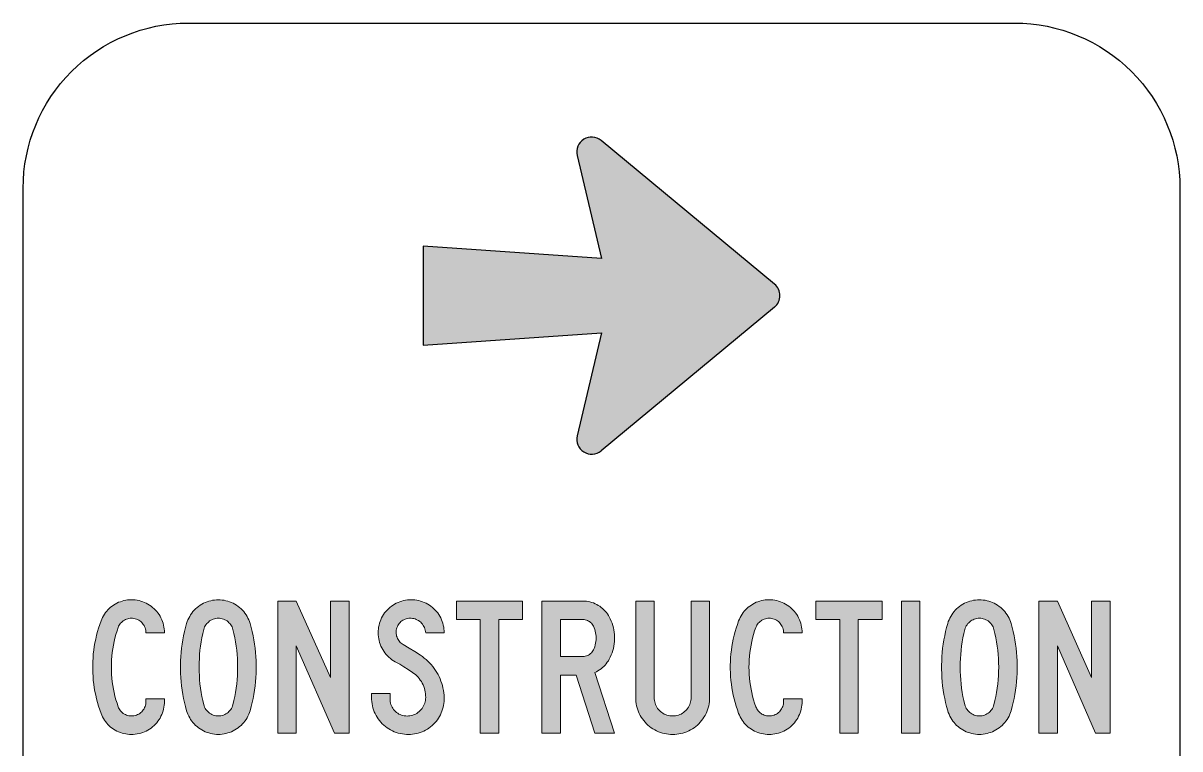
# Model space of a CAD drawing. Extents: x 217.2 to 287.2, y 155.2 to 242.5.
# Drawn here: x 217.2 to 287.2, y 198.5 to 242.5 of the extents above; entities that cross this region are included whole.
import ezdxf

# ---------------------------------------------------------------- set-up
doc = ezdxf.new("R2010")
doc.units = 0
doc.header["$LTSCALE"] = 12
doc.header["$MEASUREMENT"] = 0
doc.layers.get('0').update_dxf_attribs({"linetype": 'CONTINUOUS'})
doc.layers.add('L25', color=1, linetype='CONTINUOUS')
doc.layers.add('L35', color=3, linetype='CONTINUOUS')

# ---------------------------------------------------------------- blocks, each defined once
blk = doc.blocks.new('S1ARROW')
at = {"layer": 'L35'}
for p, q in [((-9.24, 283.66), (-125.24, 143.66)), ((9.24, 283.66), (125.24, 143.66)), ((-113.24, 124.32), (-30, 144)), ((-30, 144), (-40, 0)), ((30, 144), (113.24, 124.32)), ((40, 0), (30, 144)), ((-40, 0), (40, 0))]:
    blk.add_line(p, q, dxfattribs=at)
for centre, start, end in [((0, 276), 39.64417, 140.35583), ((-116, 136), 140.35583, 283.30077), ((116, 136), 256.69923, 39.64417)]:
    blk.add_arc(centre, 12, start, end, dxfattribs=at)

msp = doc.modelspace()

# ---------------------------------------------------------------- hatches: boundary and pattern name
at = {"layer": 'L25'}
msp.add_hatch(color=256, dxfattribs=at).paths.add_polyline_path([(252.2, 223.707), (250.724, 217.464, 0.719532), (252.174, 216.564), (262.674, 225.264, 0.470094), (262.674, 226.65), (252.174, 235.35, 0.719532), (250.724, 234.45), (252.2, 228.207), (241.4, 228.957), (241.4, 222.957)])
h = msp.add_hatch(color=256, dxfattribs=at)
h.paths.add_polyline_path([(229.89, 201.182), (229.95, 201.43), (230.004, 201.683), (230.049, 201.931), (230.089, 202.184), (230.123, 202.442), (230.148, 202.694), (230.163, 202.952), (230.178, 203.205), (230.178, 203.463), (230.178, 203.716), (230.163, 203.974), (230.148, 204.226), (230.123, 204.484), (230.089, 204.737), (230.049, 204.99), (230.004, 205.243), (229.95, 205.491), (229.89, 205.743), (229.871, 205.818), (229.841, 205.892), (229.801, 205.962), (229.762, 206.031), (229.712, 206.095), (229.657, 206.15), (229.598, 206.205), (229.538, 206.254), (229.469, 206.299), (229.4, 206.333), (229.325, 206.363), (229.251, 206.388), (229.172, 206.408), (229.092, 206.418), (229.013, 206.423), (228.934, 206.418), (228.854, 206.408), (228.775, 206.388), (228.701, 206.363), (228.626, 206.333), (228.557, 206.299), (228.487, 206.254), (228.428, 206.205), (228.368, 206.15), (228.314, 206.095), (228.264, 206.031), (228.225, 205.962), (228.185, 205.892), (228.155, 205.818), (228.135, 205.743), (228.076, 205.491), (228.021, 205.243), (227.977, 204.99), (227.937, 204.737), (227.902, 204.484), (227.878, 204.226), (227.863, 203.974), (227.848, 203.716), (227.848, 203.463), (227.848, 203.205), (227.863, 202.952), (227.878, 202.694), (227.902, 202.442), (227.937, 202.184), (227.977, 201.931), (228.021, 201.683), (228.076, 201.43), (228.135, 201.182), (228.155, 201.108), (228.185, 201.034), (228.225, 200.959), (228.264, 200.895), (228.314, 200.83), (228.368, 200.771), (228.428, 200.716), (228.487, 200.667), (228.557, 200.627), (228.626, 200.587), (228.701, 200.558), (228.775, 200.533), (228.854, 200.518), (228.934, 200.508), (229.013, 200.503), (229.092, 200.508), (229.172, 200.518), (229.251, 200.533), (229.325, 200.558), (229.4, 200.587), (229.469, 200.627), (229.538, 200.667), (229.598, 200.716), (229.657, 200.771), (229.712, 200.83), (229.762, 200.895), (229.801, 200.959), (229.841, 201.034), (229.871, 201.108)], flags=16)
h.paths.add_polyline_path([(230.932, 200.82), (231.001, 201.068), (231.06, 201.316), (231.115, 201.564), (231.16, 201.812), (231.204, 202.065), (231.234, 202.318), (231.264, 202.571), (231.284, 202.823), (231.298, 203.081), (231.303, 203.334), (231.303, 203.587), (231.298, 203.845), (231.284, 204.098), (231.264, 204.35), (231.234, 204.603), (231.204, 204.856), (231.16, 205.109), (231.115, 205.362), (231.06, 205.61), (231.001, 205.858), (230.932, 206.1), (230.897, 206.214), (230.852, 206.324), (230.803, 206.428), (230.748, 206.532), (230.689, 206.631), (230.619, 206.725), (230.55, 206.819), (230.471, 206.904), (230.391, 206.988), (230.302, 207.067), (230.213, 207.137), (230.114, 207.206), (230.014, 207.266), (229.915, 207.325), (229.806, 207.375), (229.697, 207.414), (229.588, 207.454), (229.474, 207.484), (229.36, 207.508), (229.246, 207.523), (229.132, 207.533), (229.013, 207.538), (228.894, 207.533), (228.78, 207.523), (228.666, 207.508), (228.552, 207.484), (228.438, 207.454), (228.329, 207.414), (228.22, 207.375), (228.111, 207.325), (228.011, 207.266), (227.912, 207.206), (227.813, 207.137), (227.724, 207.067), (227.635, 206.988), (227.555, 206.904), (227.476, 206.819), (227.407, 206.725), (227.337, 206.631), (227.278, 206.532), (227.223, 206.428), (227.174, 206.324), (227.129, 206.214), (227.094, 206.1), (227.025, 205.858), (226.965, 205.61), (226.911, 205.362), (226.866, 205.109), (226.822, 204.856), (226.792, 204.603), (226.762, 204.35), (226.742, 204.098), (226.727, 203.845), (226.722, 203.587), (226.722, 203.334), (226.727, 203.081), (226.742, 202.823), (226.762, 202.571), (226.792, 202.318), (226.822, 202.065), (226.866, 201.812), (226.911, 201.564), (226.965, 201.316), (227.025, 201.068), (227.094, 200.82), (227.129, 200.711), (227.174, 200.602), (227.223, 200.498), (227.278, 200.394), (227.337, 200.295), (227.407, 200.196), (227.476, 200.107), (227.555, 200.017), (227.635, 199.933), (227.724, 199.859), (227.813, 199.784), (227.912, 199.715), (228.011, 199.655), (228.111, 199.601), (228.22, 199.551), (228.329, 199.507), (228.438, 199.472), (228.552, 199.442), (228.666, 199.417), (228.78, 199.398), (228.894, 199.388), (229.013, 199.388), (229.132, 199.388), (229.246, 199.398), (229.36, 199.417), (229.474, 199.442), (229.588, 199.472), (229.697, 199.507), (229.806, 199.551), (229.915, 199.601), (230.014, 199.655), (230.114, 199.715), (230.213, 199.784), (230.302, 199.859), (230.391, 199.933), (230.471, 200.017), (230.55, 200.107), (230.619, 200.196), (230.689, 200.295), (230.748, 200.394), (230.803, 200.498), (230.852, 200.602), (230.897, 200.711)])
h.paths.add_polyline_path([(232.607, 199.462), (232.607, 207.464), (233.728, 207.464), (235.805, 202.823), (235.805, 207.464), (236.925, 207.464), (236.925, 199.462), (236.048, 199.462), (233.728, 204.742), (233.728, 199.462)])
h.paths.add_polyline_path([(244.858, 199.462), (244.858, 206.343), (243.42, 206.343), (243.42, 207.464), (247.416, 207.464), (247.416, 206.343), (245.978, 206.343), (245.978, 199.462)])
h.paths.add_polyline_path([(266.622, 199.462), (266.622, 206.343), (265.179, 206.343), (265.179, 207.464), (269.18, 207.464), (269.18, 206.343), (267.738, 206.343), (267.738, 199.462)])
h.paths.add_polyline_path([(270.355, 199.462), (270.355, 207.464), (271.471, 207.464), (271.471, 199.462)])
h.paths.add_polyline_path([(275.948, 201.182), (276.007, 201.43), (276.062, 201.683), (276.106, 201.931), (276.146, 202.184), (276.176, 202.442), (276.2, 202.694), (276.22, 202.952), (276.23, 203.205), (276.235, 203.463), (276.23, 203.716), (276.22, 203.974), (276.2, 204.226), (276.176, 204.484), (276.146, 204.737), (276.106, 204.99), (276.062, 205.243), (276.007, 205.491), (275.948, 205.743), (275.923, 205.818), (275.893, 205.892), (275.858, 205.962), (275.814, 206.031), (275.764, 206.095), (275.715, 206.15), (275.655, 206.205), (275.591, 206.254), (275.526, 206.299), (275.452, 206.333), (275.382, 206.363), (275.303, 206.388), (275.229, 206.408), (275.149, 206.418), (275.07, 206.423), (274.991, 206.418), (274.911, 206.408), (274.832, 206.388), (274.758, 206.363), (274.683, 206.333), (274.614, 206.299), (274.545, 206.254), (274.48, 206.205), (274.426, 206.15), (274.371, 206.095), (274.321, 206.031), (274.277, 205.962), (274.242, 205.892), (274.212, 205.818), (274.188, 205.743), (274.128, 205.491), (274.074, 205.243), (274.029, 204.99), (273.989, 204.737), (273.96, 204.484), (273.935, 204.226), (273.915, 203.974), (273.905, 203.716), (273.9, 203.463), (273.905, 203.205), (273.915, 202.952), (273.935, 202.694), (273.96, 202.442), (273.989, 202.184), (274.029, 201.931), (274.074, 201.683), (274.128, 201.43), (274.188, 201.182), (274.212, 201.108), (274.242, 201.034), (274.277, 200.959), (274.321, 200.895), (274.371, 200.83), (274.426, 200.771), (274.48, 200.716), (274.545, 200.667), (274.614, 200.627), (274.683, 200.587), (274.758, 200.558), (274.832, 200.533), (274.911, 200.518), (274.991, 200.508), (275.07, 200.503), (275.149, 200.508), (275.229, 200.518), (275.303, 200.533), (275.382, 200.558), (275.452, 200.587), (275.526, 200.627), (275.591, 200.667), (275.655, 200.716), (275.715, 200.771), (275.764, 200.83), (275.814, 200.895), (275.858, 200.959), (275.893, 201.034), (275.923, 201.108)], flags=16)
h.paths.add_polyline_path([(276.989, 200.82), (277.053, 201.068), (277.113, 201.316), (277.167, 201.564), (277.217, 201.812), (277.256, 202.065), (277.291, 202.318), (277.321, 202.571), (277.341, 202.823), (277.351, 203.081), (277.36, 203.334), (277.36, 203.587), (277.351, 203.845), (277.341, 204.098), (277.321, 204.35), (277.291, 204.603), (277.256, 204.856), (277.217, 205.109), (277.167, 205.362), (277.113, 205.61), (277.053, 205.858), (276.989, 206.1), (276.949, 206.214), (276.909, 206.324), (276.86, 206.428), (276.805, 206.532), (276.741, 206.631), (276.676, 206.725), (276.602, 206.819), (276.528, 206.904), (276.443, 206.988), (276.359, 207.067), (276.265, 207.137), (276.171, 207.206), (276.071, 207.266), (275.967, 207.325), (275.863, 207.375), (275.754, 207.414), (275.645, 207.454), (275.531, 207.484), (275.417, 207.508), (275.303, 207.523), (275.184, 207.533), (275.07, 207.538), (274.951, 207.533), (274.837, 207.523), (274.718, 207.508), (274.604, 207.484), (274.49, 207.454), (274.381, 207.414), (274.272, 207.375), (274.168, 207.325), (274.064, 207.266), (273.964, 207.206), (273.87, 207.137), (273.781, 207.067), (273.692, 206.988), (273.608, 206.904), (273.533, 206.819), (273.459, 206.725), (273.394, 206.631), (273.33, 206.532), (273.275, 206.428), (273.231, 206.324), (273.186, 206.214), (273.151, 206.1), (273.082, 205.858), (273.023, 205.61), (272.968, 205.362), (272.918, 205.109), (272.879, 204.856), (272.844, 204.603), (272.819, 204.35), (272.794, 204.098), (272.785, 203.845), (272.775, 203.587), (272.775, 203.334), (272.785, 203.081), (272.794, 202.823), (272.819, 202.571), (272.844, 202.318), (272.879, 202.065), (272.918, 201.812), (272.968, 201.564), (273.023, 201.316), (273.082, 201.068), (273.151, 200.82), (273.186, 200.711), (273.231, 200.602), (273.275, 200.498), (273.33, 200.394), (273.394, 200.295), (273.459, 200.196), (273.533, 200.107), (273.608, 200.017), (273.692, 199.933), (273.781, 199.859), (273.87, 199.784), (273.964, 199.715), (274.064, 199.655), (274.168, 199.601), (274.272, 199.551), (274.381, 199.507), (274.49, 199.472), (274.604, 199.442), (274.718, 199.417), (274.837, 199.398), (274.951, 199.388), (275.07, 199.388), (275.184, 199.388), (275.303, 199.398), (275.417, 199.417), (275.531, 199.442), (275.645, 199.472), (275.754, 199.507), (275.863, 199.551), (275.967, 199.601), (276.071, 199.655), (276.171, 199.715), (276.265, 199.784), (276.359, 199.859), (276.443, 199.933), (276.528, 200.017), (276.602, 200.107), (276.676, 200.196), (276.741, 200.295), (276.805, 200.394), (276.86, 200.498), (276.909, 200.602), (276.949, 200.711)])
h.paths.add_polyline_path([(278.664, 199.462), (278.664, 207.464), (279.785, 207.464), (281.862, 202.823), (281.862, 207.464), (282.983, 207.464), (282.983, 199.462), (282.1, 199.462), (279.785, 204.742), (279.785, 199.462)])
h.paths.add_polyline_path([(225.751, 205.54), (224.63, 205.54), (224.625, 205.62), (224.615, 205.694), (224.601, 205.768), (224.581, 205.843), (224.551, 205.912), (224.516, 205.981), (224.472, 206.046), (224.427, 206.11), (224.373, 206.165), (224.318, 206.219), (224.259, 206.264), (224.194, 206.304), (224.125, 206.338), (224.05, 206.368), (223.981, 206.393), (223.902, 206.408), (223.827, 206.418), (223.753, 206.423), (223.678, 206.418), (223.604, 206.408), (223.53, 206.393), (223.46, 206.368), (223.391, 206.343), (223.326, 206.309), (223.262, 206.269), (223.203, 206.224), (223.148, 206.17), (223.098, 206.115), (223.054, 206.061), (223.014, 205.996), (222.979, 205.932), (222.95, 205.862), (222.88, 205.649), (222.816, 205.436), (222.756, 205.223), (222.707, 205.005), (222.662, 204.787), (222.622, 204.569), (222.593, 204.35), (222.568, 204.127), (222.548, 203.904), (222.538, 203.686), (222.538, 203.463), (222.538, 203.24), (222.548, 203.017), (222.568, 202.794), (222.593, 202.576), (222.622, 202.352), (222.662, 202.134), (222.707, 201.916), (222.756, 201.698), (222.816, 201.485), (222.88, 201.272), (222.95, 201.063), (222.979, 200.994), (223.014, 200.93), (223.054, 200.865), (223.098, 200.806), (223.148, 200.751), (223.203, 200.701), (223.262, 200.657), (223.326, 200.617), (223.391, 200.583), (223.46, 200.553), (223.53, 200.533), (223.604, 200.513), (223.678, 200.503), (223.753, 200.503), (223.827, 200.503), (223.902, 200.513), (223.981, 200.533), (224.05, 200.553), (224.125, 200.583), (224.194, 200.617), (224.259, 200.662), (224.318, 200.706), (224.373, 200.756), (224.427, 200.816), (224.472, 200.875), (224.516, 200.939), (224.551, 201.009), (224.581, 201.078), (224.601, 201.153), (224.615, 201.227), (224.625, 201.306), (224.63, 201.381), (224.63, 201.539), (225.751, 201.539), (225.751, 201.381), (225.746, 201.267), (225.736, 201.148), (225.721, 201.034), (225.696, 200.92), (225.667, 200.806), (225.632, 200.697), (225.587, 200.587), (225.538, 200.483), (225.483, 200.379), (225.424, 200.28), (225.359, 200.186), (225.285, 200.092), (225.205, 200.007), (225.126, 199.923), (225.037, 199.849), (224.948, 199.774), (224.853, 199.71), (224.754, 199.646), (224.65, 199.591), (224.546, 199.541), (224.437, 199.502), (224.323, 199.462), (224.214, 199.432), (224.1, 199.412), (223.981, 199.393), (223.867, 199.383), (223.753, 199.383), (223.639, 199.383), (223.525, 199.393), (223.411, 199.412), (223.302, 199.432), (223.193, 199.462), (223.084, 199.497), (222.979, 199.541), (222.875, 199.586), (222.776, 199.641), (222.677, 199.7), (222.583, 199.764), (222.494, 199.834), (222.409, 199.908), (222.33, 199.993), (222.256, 200.077), (222.181, 200.166), (222.117, 200.255), (222.057, 200.354), (222.003, 200.454), (221.953, 200.558), (221.914, 200.662), (221.834, 200.875), (221.765, 201.093), (221.7, 201.316), (221.641, 201.534), (221.591, 201.757), (221.542, 201.981), (221.507, 202.209), (221.472, 202.437), (221.447, 202.66), (221.428, 202.888), (221.413, 203.121), (221.408, 203.349), (221.408, 203.577), (221.413, 203.805), (221.428, 204.033), (221.447, 204.261), (221.472, 204.489), (221.507, 204.717), (221.542, 204.94), (221.591, 205.163), (221.641, 205.387), (221.7, 205.61), (221.765, 205.828), (221.834, 206.046), (221.914, 206.259), (221.953, 206.368), (222.003, 206.467), (222.057, 206.571), (222.117, 206.666), (222.181, 206.76), (222.256, 206.849), (222.33, 206.933), (222.409, 207.013), (222.494, 207.087), (222.583, 207.156), (222.677, 207.221), (222.776, 207.28), (222.875, 207.335), (222.979, 207.384), (223.084, 207.424), (223.193, 207.459), (223.302, 207.489), (223.411, 207.513), (223.525, 207.528), (223.639, 207.538), (223.753, 207.543), (223.867, 207.538), (223.981, 207.528), (224.1, 207.513), (224.214, 207.489), (224.323, 207.459), (224.437, 207.424), (224.546, 207.38), (224.65, 207.33), (224.754, 207.275), (224.853, 207.216), (224.948, 207.147), (225.037, 207.077), (225.126, 206.998), (225.205, 206.918), (225.285, 206.829), (225.359, 206.74), (225.424, 206.641), (225.483, 206.542), (225.538, 206.443), (225.587, 206.333), (225.632, 206.229), (225.667, 206.115), (225.696, 206.001), (225.721, 205.887), (225.736, 205.773), (225.746, 205.659)])
h.paths.add_polyline_path([(239.404, 201.539), (239.404, 201.862), (238.284, 201.862), (238.284, 201.624), (238.284, 201.495), (238.294, 201.371), (238.314, 201.247), (238.338, 201.123), (238.368, 200.999), (238.408, 200.88), (238.452, 200.761), (238.502, 200.647), (238.557, 200.538), (238.621, 200.429), (238.69, 200.325), (238.77, 200.221), (238.849, 200.126), (238.933, 200.032), (239.028, 199.948), (239.122, 199.869), (239.221, 199.789), (239.33, 199.72), (239.434, 199.655), (239.548, 199.601), (239.662, 199.551), (239.781, 199.507), (239.9, 199.467), (240.024, 199.437), (240.148, 199.412), (240.272, 199.393), (240.396, 199.383), (240.52, 199.383), (240.639, 199.383), (240.758, 199.393), (240.877, 199.412), (240.996, 199.432), (241.11, 199.462), (241.229, 199.502), (241.338, 199.541), (241.447, 199.591), (241.556, 199.646), (241.66, 199.705), (241.759, 199.769), (241.853, 199.844), (241.948, 199.918), (242.032, 200.002), (242.116, 200.087), (242.195, 200.176), (242.27, 200.27), (242.334, 200.369), (242.399, 200.473), (242.453, 200.578), (242.503, 200.687), (242.547, 200.801), (242.587, 200.915), (242.617, 201.029), (242.647, 201.143), (242.662, 201.262), (242.676, 201.381), (242.681, 201.5), (242.681, 201.624), (242.671, 201.767), (242.657, 201.911), (242.637, 202.055), (242.607, 202.199), (242.572, 202.338), (242.533, 202.476), (242.483, 202.615), (242.433, 202.749), (242.374, 202.883), (242.31, 203.012), (242.235, 203.141), (242.161, 203.265), (242.077, 203.384), (241.987, 203.498), (241.898, 203.612), (241.799, 203.716), (241.695, 203.82), (241.586, 203.919), (241.477, 204.013), (241.363, 204.098), (241.239, 204.182), (240.897, 204.4), (240.554, 204.613), (240.202, 204.821), (240.138, 204.861), (240.079, 204.906), (240.024, 204.955), (239.974, 205.01), (239.93, 205.069), (239.89, 205.129), (239.85, 205.198), (239.826, 205.268), (239.801, 205.337), (239.786, 205.406), (239.771, 205.481), (239.771, 205.555), (239.771, 205.629), (239.781, 205.704), (239.796, 205.778), (239.816, 205.848), (239.846, 205.917), (239.875, 205.981), (239.915, 206.046), (239.96, 206.105), (240.009, 206.16), (240.064, 206.214), (240.123, 206.259), (240.183, 206.299), (240.247, 206.333), (240.317, 206.363), (240.386, 206.388), (240.46, 206.408), (240.535, 206.418), (240.609, 206.423), (240.683, 206.423), (240.763, 206.413), (240.837, 206.398), (240.916, 206.378), (240.991, 206.348), (241.065, 206.314), (241.13, 206.274), (241.199, 206.229), (241.258, 206.175), (241.313, 206.12), (241.368, 206.056), (241.412, 205.991), (241.452, 205.922), (241.487, 205.853), (241.516, 205.778), (241.536, 205.699), (241.551, 205.62), (241.561, 205.54), (242.681, 205.54), (242.676, 205.659), (242.666, 205.773), (242.652, 205.887), (242.627, 206.001), (242.597, 206.115), (242.562, 206.229), (242.518, 206.333), (242.468, 206.443), (242.414, 206.542), (242.354, 206.641), (242.29, 206.74), (242.215, 206.829), (242.136, 206.918), (242.057, 206.998), (241.967, 207.077), (241.878, 207.147), (241.784, 207.216), (241.685, 207.275), (241.581, 207.33), (241.477, 207.38), (241.368, 207.424), (241.254, 207.459), (241.144, 207.489), (241.03, 207.513), (240.911, 207.528), (240.797, 207.538), (240.683, 207.543), (240.564, 207.538), (240.45, 207.528), (240.331, 207.513), (240.217, 207.489), (240.108, 207.459), (239.994, 207.424), (239.89, 207.38), (239.781, 207.33), (239.682, 207.275), (239.583, 207.216), (239.484, 207.147), (239.394, 207.077), (239.305, 206.998), (239.226, 206.918), (239.147, 206.829), (239.077, 206.74), (239.008, 206.641), (238.948, 206.542), (238.894, 206.443), (238.844, 206.333), (238.799, 206.229), (238.765, 206.115), (238.735, 206.001), (238.71, 205.887), (238.695, 205.773), (238.685, 205.659), (238.68, 205.54), (238.685, 205.421), (238.695, 205.302), (238.715, 205.183), (238.735, 205.069), (238.77, 204.955), (238.804, 204.841), (238.849, 204.732), (238.904, 204.623), (238.958, 204.519), (239.023, 204.42), (239.092, 204.321), (239.166, 204.226), (239.251, 204.142), (239.335, 204.058), (239.424, 203.979), (239.518, 203.909), (239.617, 203.84), (239.722, 203.78), (239.989, 203.632), (240.247, 203.473), (240.505, 203.309), (240.763, 203.141), (240.852, 203.076), (240.936, 203.007), (241.021, 202.928), (241.1, 202.848), (241.169, 202.764), (241.234, 202.675), (241.298, 202.58), (241.353, 202.481), (241.402, 202.382), (241.442, 202.278), (241.482, 202.174), (241.511, 202.065), (241.531, 201.956), (241.551, 201.847), (241.556, 201.733), (241.561, 201.624), (241.556, 201.534), (241.546, 201.445), (241.531, 201.361), (241.506, 201.272), (241.477, 201.192), (241.437, 201.108), (241.392, 201.034), (241.348, 200.959), (241.288, 200.89), (241.229, 200.825), (241.164, 200.766), (241.095, 200.711), (241.021, 200.662), (240.946, 200.617), (240.862, 200.583), (240.783, 200.553), (240.698, 200.528), (240.609, 200.513), (240.52, 200.503), (240.436, 200.498), (240.351, 200.503), (240.262, 200.513), (240.183, 200.533), (240.098, 200.553), (240.019, 200.587), (239.94, 200.622), (239.865, 200.667), (239.796, 200.721), (239.732, 200.776), (239.672, 200.835), (239.617, 200.9), (239.568, 200.974), (239.523, 201.044), (239.489, 201.123), (239.454, 201.202), (239.434, 201.287), (239.414, 201.371), (239.404, 201.455)])
h.paths.add_polyline_path([(251.789, 203.141), (251.893, 203.185), (251.987, 203.24), (252.081, 203.294), (252.17, 203.359), (252.26, 203.428), (252.339, 203.503), (252.418, 203.582), (252.488, 203.666), (252.552, 203.755), (252.617, 203.845), (252.671, 203.944), (252.731, 204.068), (252.79, 204.197), (252.84, 204.326), (252.884, 204.459), (252.919, 204.593), (252.949, 204.732), (252.969, 204.871), (252.983, 205.01), (252.993, 205.154), (252.993, 205.292), (252.983, 205.431), (252.969, 205.57), (252.949, 205.709), (252.919, 205.848), (252.884, 205.981), (252.84, 206.115), (252.79, 206.249), (252.731, 206.378), (252.671, 206.502), (252.617, 206.596), (252.557, 206.685), (252.493, 206.775), (252.418, 206.859), (252.344, 206.933), (252.265, 207.008), (252.18, 207.077), (252.096, 207.142), (252.002, 207.201), (251.908, 207.256), (251.808, 207.3), (251.709, 207.345), (251.605, 207.38), (251.501, 207.409), (251.397, 207.429), (251.288, 207.449), (251.179, 207.459), (251.07, 207.464), (248.591, 207.464), (248.591, 199.462), (249.711, 199.462), (249.711, 202.982), (250.673, 202.982), (251.789, 199.462), (252.988, 199.462)])
h.paths.add_polyline_path([(251.07, 204.102), (249.711, 204.102), (249.711, 206.343), (251.07, 206.343), (251.144, 206.338), (251.214, 206.328), (251.283, 206.309), (251.352, 206.284), (251.417, 206.249), (251.476, 206.214), (251.536, 206.17), (251.585, 206.12), (251.635, 206.066), (251.675, 206.006), (251.709, 205.942), (251.754, 205.843), (251.789, 205.743), (251.818, 205.644), (251.843, 205.54), (251.863, 205.436), (251.873, 205.327), (251.873, 205.223), (251.873, 205.114), (251.863, 205.01), (251.843, 204.906), (251.818, 204.802), (251.789, 204.697), (251.754, 204.598), (251.709, 204.504), (251.675, 204.44), (251.635, 204.38), (251.585, 204.326), (251.536, 204.276), (251.476, 204.231), (251.417, 204.192), (251.352, 204.162), (251.283, 204.137), (251.214, 204.117), (251.144, 204.107)], flags=16)
h.paths.add_polyline_path([(255.388, 201.624), (255.388, 207.464), (254.268, 207.464), (254.268, 201.624), (254.268, 201.495), (254.277, 201.371), (254.297, 201.247), (254.322, 201.123), (254.352, 200.999), (254.391, 200.88), (254.436, 200.761), (254.486, 200.647), (254.54, 200.538), (254.605, 200.429), (254.674, 200.325), (254.753, 200.221), (254.833, 200.126), (254.917, 200.032), (255.011, 199.948), (255.105, 199.869), (255.209, 199.789), (255.314, 199.72), (255.418, 199.655), (255.532, 199.601), (255.646, 199.551), (255.765, 199.507), (255.884, 199.467), (256.008, 199.437), (256.132, 199.412), (256.256, 199.393), (256.379, 199.383), (256.503, 199.383), (256.632, 199.383), (256.756, 199.393), (256.88, 199.412), (257.004, 199.437), (257.128, 199.467), (257.247, 199.507), (257.366, 199.551), (257.48, 199.601), (257.589, 199.655), (257.698, 199.72), (257.802, 199.789), (257.902, 199.869), (258.001, 199.948), (258.09, 200.032), (258.179, 200.126), (258.258, 200.221), (258.333, 200.325), (258.402, 200.429), (258.467, 200.538), (258.526, 200.647), (258.576, 200.761), (258.62, 200.88), (258.66, 200.999), (258.69, 201.123), (258.715, 201.247), (258.729, 201.371), (258.739, 201.495), (258.744, 201.624), (258.744, 207.464), (257.624, 207.464), (257.624, 201.624), (257.619, 201.534), (257.609, 201.445), (257.594, 201.361), (257.569, 201.277), (257.54, 201.192), (257.505, 201.113), (257.46, 201.034), (257.411, 200.964), (257.356, 200.895), (257.297, 200.83), (257.232, 200.766), (257.163, 200.711), (257.093, 200.667), (257.014, 200.622), (256.935, 200.587), (256.85, 200.553), (256.766, 200.533), (256.682, 200.513), (256.593, 200.503), (256.503, 200.503), (256.419, 200.503), (256.33, 200.513), (256.246, 200.533), (256.156, 200.553), (256.077, 200.587), (255.998, 200.622), (255.918, 200.667), (255.844, 200.711), (255.775, 200.766), (255.71, 200.83), (255.651, 200.895), (255.596, 200.964), (255.552, 201.034), (255.507, 201.113), (255.467, 201.192), (255.438, 201.277), (255.418, 201.361), (255.398, 201.445), (255.388, 201.534)])
h.paths.add_polyline_path([(264.337, 205.54), (263.216, 205.54), (263.216, 205.62), (263.206, 205.694), (263.191, 205.768), (263.167, 205.843), (263.137, 205.912), (263.102, 205.981), (263.062, 206.046), (263.013, 206.11), (262.963, 206.165), (262.904, 206.219), (262.844, 206.264), (262.78, 206.304), (262.71, 206.338), (262.641, 206.368), (262.567, 206.393), (262.492, 206.408), (262.418, 206.418), (262.339, 206.423), (262.264, 206.418), (262.19, 206.408), (262.121, 206.393), (262.046, 206.368), (261.982, 206.343), (261.912, 206.309), (261.853, 206.269), (261.793, 206.224), (261.739, 206.17), (261.689, 206.115), (261.645, 206.061), (261.605, 205.996), (261.57, 205.932), (261.54, 205.862), (261.466, 205.649), (261.402, 205.436), (261.347, 205.223), (261.293, 205.005), (261.248, 204.787), (261.213, 204.569), (261.179, 204.35), (261.154, 204.127), (261.139, 203.904), (261.129, 203.686), (261.124, 203.463), (261.129, 203.24), (261.139, 203.017), (261.154, 202.794), (261.179, 202.576), (261.213, 202.352), (261.248, 202.134), (261.293, 201.916), (261.347, 201.698), (261.402, 201.485), (261.466, 201.272), (261.54, 201.063), (261.57, 200.994), (261.605, 200.93), (261.645, 200.865), (261.689, 200.806), (261.739, 200.751), (261.793, 200.701), (261.853, 200.657), (261.912, 200.617), (261.982, 200.583), (262.046, 200.553), (262.121, 200.533), (262.19, 200.513), (262.264, 200.503), (262.339, 200.503), (262.418, 200.503), (262.492, 200.513), (262.567, 200.533), (262.641, 200.553), (262.71, 200.583), (262.78, 200.617), (262.844, 200.662), (262.904, 200.706), (262.963, 200.756), (263.013, 200.816), (263.062, 200.875), (263.102, 200.939), (263.137, 201.009), (263.167, 201.078), (263.191, 201.153), (263.206, 201.227), (263.216, 201.306), (263.216, 201.381), (263.216, 201.539), (264.337, 201.539), (264.337, 201.381), (264.337, 201.267), (264.327, 201.148), (264.307, 201.034), (264.287, 200.92), (264.257, 200.806), (264.218, 200.697), (264.178, 200.587), (264.128, 200.483), (264.074, 200.379), (264.014, 200.28), (263.945, 200.186), (263.876, 200.092), (263.796, 200.007), (263.712, 199.923), (263.628, 199.849), (263.533, 199.774), (263.439, 199.71), (263.34, 199.646), (263.236, 199.591), (263.132, 199.541), (263.023, 199.502), (262.914, 199.462), (262.8, 199.432), (262.686, 199.412), (262.572, 199.393), (262.458, 199.383), (262.339, 199.383), (262.225, 199.383), (262.111, 199.393), (262.002, 199.412), (261.887, 199.432), (261.778, 199.462), (261.669, 199.497), (261.565, 199.541), (261.461, 199.586), (261.362, 199.641), (261.268, 199.7), (261.174, 199.764), (261.084, 199.834), (261, 199.908), (260.916, 199.993), (260.841, 200.077), (260.772, 200.166), (260.708, 200.255), (260.643, 200.354), (260.594, 200.454), (260.544, 200.558), (260.499, 200.662), (260.425, 200.875), (260.351, 201.093), (260.286, 201.316), (260.232, 201.534), (260.177, 201.757), (260.132, 201.981), (260.093, 202.209), (260.058, 202.437), (260.033, 202.66), (260.013, 202.888), (260.004, 203.121), (259.994, 203.349), (259.994, 203.577), (260.004, 203.805), (260.013, 204.033), (260.033, 204.261), (260.058, 204.489), (260.093, 204.717), (260.132, 204.94), (260.177, 205.163), (260.232, 205.387), (260.286, 205.61), (260.351, 205.828), (260.425, 206.046), (260.499, 206.259), (260.544, 206.368), (260.594, 206.467), (260.643, 206.571), (260.708, 206.666), (260.772, 206.76), (260.841, 206.849), (260.916, 206.933), (261, 207.013), (261.084, 207.087), (261.174, 207.156), (261.268, 207.221), (261.362, 207.28), (261.461, 207.335), (261.565, 207.384), (261.669, 207.424), (261.778, 207.459), (261.887, 207.489), (262.002, 207.513), (262.111, 207.528), (262.225, 207.538), (262.339, 207.543), (262.458, 207.538), (262.572, 207.528), (262.686, 207.513), (262.8, 207.489), (262.914, 207.459), (263.023, 207.424), (263.132, 207.38), (263.236, 207.33), (263.34, 207.275), (263.439, 207.216), (263.533, 207.147), (263.628, 207.077), (263.712, 206.998), (263.796, 206.918), (263.876, 206.829), (263.945, 206.74), (264.014, 206.641), (264.074, 206.542), (264.128, 206.443), (264.178, 206.333), (264.218, 206.229), (264.257, 206.115), (264.287, 206.001), (264.307, 205.887), (264.327, 205.773), (264.337, 205.659)])

# ---------------------------------------------------------------- linework, layer by layer
at = {"color": 3, "lineweight": 0}
for points in [[(223.753, 207.543), (223.639, 207.538), (223.525, 207.528), (223.411, 207.513), (223.302, 207.489), (223.193, 207.459), (223.084, 207.424), (222.979, 207.384), (222.875, 207.335), (222.776, 207.28), (222.677, 207.221), (222.583, 207.156), (222.494, 207.087), (222.409, 207.013), (222.33, 206.933), (222.256, 206.849), (222.181, 206.76), (222.117, 206.666), (222.057, 206.571), (222.003, 206.467), (221.953, 206.368), (221.914, 206.259)], [(225.751, 205.54), (225.746, 205.659), (225.736, 205.773), (225.721, 205.887), (225.696, 206.001), (225.667, 206.115), (225.632, 206.229), (225.587, 206.333), (225.538, 206.443), (225.483, 206.542), (225.424, 206.641), (225.359, 206.74), (225.285, 206.829), (225.205, 206.918), (225.126, 206.998), (225.037, 207.077), (224.948, 207.147), (224.853, 207.216), (224.754, 207.275), (224.65, 207.33), (224.546, 207.38), (224.437, 207.424), (224.323, 207.459), (224.214, 207.489), (224.1, 207.513), (223.981, 207.528), (223.867, 207.538), (223.753, 207.543)], [(230.932, 200.82), (231.001, 201.068), (231.06, 201.316), (231.115, 201.564), (231.16, 201.812), (231.204, 202.065), (231.234, 202.318), (231.264, 202.571), (231.284, 202.823), (231.298, 203.081), (231.303, 203.334), (231.303, 203.587), (231.298, 203.845), (231.284, 204.098), (231.264, 204.35), (231.234, 204.603), (231.204, 204.856), (231.16, 205.109), (231.115, 205.362), (231.06, 205.61), (231.001, 205.858), (230.932, 206.1), (230.897, 206.214), (230.852, 206.324), (230.803, 206.428), (230.748, 206.532), (230.689, 206.631), (230.619, 206.725), (230.55, 206.819), (230.471, 206.904), (230.391, 206.988), (230.302, 207.067), (230.213, 207.137), (230.114, 207.206), (230.014, 207.266), (229.915, 207.325), (229.806, 207.375), (229.697, 207.414), (229.588, 207.454), (229.474, 207.484), (229.36, 207.508), (229.246, 207.523), (229.132, 207.533), (229.013, 207.538), (228.894, 207.533), (228.78, 207.523), (228.666, 207.508), (228.552, 207.484), (228.438, 207.454), (228.329, 207.414), (228.22, 207.375), (228.111, 207.325), (228.011, 207.266), (227.912, 207.206), (227.813, 207.137), (227.724, 207.067), (227.635, 206.988), (227.555, 206.904), (227.476, 206.819), (227.407, 206.725), (227.337, 206.631), (227.278, 206.532), (227.223, 206.428), (227.174, 206.324), (227.129, 206.214), (227.094, 206.1), (227.025, 205.858), (226.965, 205.61), (226.911, 205.362), (226.866, 205.109), (226.822, 204.856), (226.792, 204.603), (226.762, 204.35), (226.742, 204.098), (226.727, 203.845), (226.722, 203.587), (226.722, 203.334), (226.727, 203.081), (226.742, 202.823), (226.762, 202.571), (226.792, 202.318), (226.822, 202.065), (226.866, 201.812), (226.911, 201.564), (226.965, 201.316), (227.025, 201.068), (227.094, 200.82), (227.129, 200.711), (227.174, 200.602), (227.223, 200.498), (227.278, 200.394), (227.337, 200.295), (227.407, 200.196), (227.476, 200.107), (227.555, 200.017), (227.635, 199.933), (227.724, 199.859), (227.813, 199.784), (227.912, 199.715), (228.011, 199.655), (228.111, 199.601), (228.22, 199.551), (228.329, 199.507), (228.438, 199.472), (228.552, 199.442), (228.666, 199.417), (228.78, 199.398), (228.894, 199.388), (229.013, 199.388), (229.132, 199.388), (229.246, 199.398), (229.36, 199.417), (229.474, 199.442), (229.588, 199.472), (229.697, 199.507), (229.806, 199.551), (229.915, 199.601), (230.014, 199.655), (230.114, 199.715), (230.213, 199.784), (230.302, 199.859), (230.391, 199.933), (230.471, 200.017), (230.55, 200.107), (230.619, 200.196), (230.689, 200.295), (230.748, 200.394), (230.803, 200.498), (230.852, 200.602), (230.897, 200.711), (230.932, 200.82), (230.932, 200.82)], [(232.607, 199.462), (232.607, 207.464), (233.728, 207.464), (235.805, 202.823), (235.805, 207.464), (236.925, 207.464), (236.925, 199.462), (236.048, 199.462), (233.728, 204.742), (233.728, 199.462), (232.607, 199.462), (232.607, 199.462)], [(241.561, 205.54), (242.681, 205.54), (242.676, 205.659), (242.666, 205.773), (242.652, 205.887), (242.627, 206.001), (242.597, 206.115), (242.562, 206.229), (242.518, 206.333), (242.468, 206.443), (242.414, 206.542), (242.354, 206.641), (242.29, 206.74), (242.215, 206.829), (242.136, 206.918), (242.057, 206.998), (241.967, 207.077), (241.878, 207.147), (241.784, 207.216), (241.685, 207.275), (241.581, 207.33), (241.477, 207.38), (241.368, 207.424), (241.254, 207.459), (241.144, 207.489), (241.03, 207.513), (240.911, 207.528), (240.797, 207.538), (240.683, 207.543), (240.564, 207.538), (240.45, 207.528), (240.331, 207.513), (240.217, 207.489), (240.108, 207.459), (239.994, 207.424), (239.89, 207.38), (239.781, 207.33), (239.682, 207.275), (239.583, 207.216), (239.484, 207.147), (239.394, 207.077), (239.305, 206.998), (239.226, 206.918), (239.147, 206.829), (239.077, 206.74), (239.008, 206.641), (238.948, 206.542), (238.894, 206.443), (238.844, 206.333), (238.799, 206.229), (238.765, 206.115), (238.735, 206.001), (238.71, 205.887), (238.695, 205.773), (238.685, 205.659), (238.68, 205.54), (238.685, 205.421), (238.695, 205.302), (238.715, 205.183), (238.735, 205.069), (238.77, 204.955), (238.804, 204.841), (238.849, 204.732), (238.904, 204.623), (238.958, 204.519), (239.023, 204.42), (239.092, 204.321), (239.166, 204.226), (239.251, 204.142), (239.335, 204.058), (239.424, 203.979), (239.518, 203.909), (239.617, 203.84), (239.722, 203.78)], [(244.858, 199.462), (244.858, 206.343), (243.42, 206.343), (243.42, 207.464), (247.416, 207.464), (247.416, 206.343), (245.978, 206.343), (245.978, 199.462), (244.858, 199.462), (244.858, 199.462)], [(248.591, 207.464), (251.07, 207.464)], [(248.591, 207.464), (248.591, 199.462), (249.711, 199.462), (249.711, 202.982), (250.673, 202.982), (251.789, 199.462), (252.988, 199.462), (251.789, 203.141)], [(252.671, 206.502), (252.617, 206.596), (252.557, 206.685), (252.493, 206.775), (252.418, 206.859), (252.344, 206.933), (252.265, 207.008), (252.18, 207.077), (252.096, 207.142), (252.002, 207.201), (251.908, 207.256), (251.808, 207.3), (251.709, 207.345), (251.605, 207.38), (251.501, 207.409), (251.397, 207.429), (251.288, 207.449), (251.179, 207.459), (251.07, 207.464)], [(255.388, 201.624), (255.388, 207.464), (254.268, 207.464)], [(254.268, 207.464), (254.268, 201.624), (254.268, 201.495), (254.277, 201.371), (254.297, 201.247), (254.322, 201.123), (254.352, 200.999), (254.391, 200.88), (254.436, 200.761), (254.486, 200.647), (254.54, 200.538), (254.605, 200.429), (254.674, 200.325), (254.753, 200.221), (254.833, 200.126), (254.917, 200.032), (255.011, 199.948), (255.105, 199.869), (255.209, 199.789), (255.314, 199.72), (255.418, 199.655), (255.532, 199.601), (255.646, 199.551), (255.765, 199.507), (255.884, 199.467), (256.008, 199.437), (256.132, 199.412), (256.256, 199.393), (256.379, 199.383), (256.503, 199.383), (256.632, 199.383), (256.756, 199.393), (256.88, 199.412), (257.004, 199.437), (257.128, 199.467), (257.247, 199.507), (257.366, 199.551), (257.48, 199.601), (257.589, 199.655), (257.698, 199.72), (257.802, 199.789), (257.902, 199.869), (258.001, 199.948), (258.09, 200.032), (258.179, 200.126), (258.258, 200.221), (258.333, 200.325), (258.402, 200.429), (258.467, 200.538), (258.526, 200.647), (258.576, 200.761), (258.62, 200.88), (258.66, 200.999), (258.69, 201.123), (258.715, 201.247), (258.729, 201.371), (258.739, 201.495), (258.744, 201.624), (258.744, 207.464), (257.624, 207.464), (257.624, 201.624)], [(262.339, 207.543), (262.225, 207.538), (262.111, 207.528), (262.002, 207.513), (261.887, 207.489), (261.778, 207.459), (261.669, 207.424), (261.565, 207.384), (261.461, 207.335), (261.362, 207.28), (261.268, 207.221), (261.174, 207.156), (261.084, 207.087), (261, 207.013), (260.916, 206.933), (260.841, 206.849), (260.772, 206.76), (260.708, 206.666), (260.643, 206.571), (260.594, 206.467), (260.544, 206.368), (260.499, 206.259)], [(264.337, 205.54), (264.337, 205.659), (264.327, 205.773), (264.307, 205.887), (264.287, 206.001), (264.257, 206.115), (264.218, 206.229), (264.178, 206.333), (264.128, 206.443), (264.074, 206.542), (264.014, 206.641), (263.945, 206.74), (263.876, 206.829), (263.796, 206.918), (263.712, 206.998), (263.628, 207.077), (263.533, 207.147), (263.439, 207.216), (263.34, 207.275), (263.236, 207.33), (263.132, 207.38), (263.023, 207.424), (262.914, 207.459), (262.8, 207.489), (262.686, 207.513), (262.572, 207.528), (262.458, 207.538), (262.339, 207.543)], [(266.622, 199.462), (266.622, 206.343), (265.179, 206.343), (265.179, 207.464), (269.18, 207.464), (269.18, 206.343), (267.738, 206.343), (267.738, 199.462), (266.622, 199.462), (266.622, 199.462)], [(270.355, 199.462), (270.355, 207.464), (271.471, 207.464), (271.471, 199.462), (270.355, 199.462), (270.355, 199.462)], [(276.989, 200.82), (277.053, 201.068), (277.113, 201.316), (277.167, 201.564), (277.217, 201.812), (277.256, 202.065), (277.291, 202.318), (277.321, 202.571), (277.341, 202.823), (277.351, 203.081), (277.36, 203.334), (277.36, 203.587), (277.351, 203.845), (277.341, 204.098), (277.321, 204.35), (277.291, 204.603), (277.256, 204.856), (277.217, 205.109), (277.167, 205.362), (277.113, 205.61), (277.053, 205.858), (276.989, 206.1), (276.949, 206.214), (276.909, 206.324), (276.86, 206.428), (276.805, 206.532), (276.741, 206.631), (276.676, 206.725), (276.602, 206.819), (276.528, 206.904), (276.443, 206.988), (276.359, 207.067), (276.265, 207.137), (276.171, 207.206), (276.071, 207.266), (275.967, 207.325), (275.863, 207.375), (275.754, 207.414), (275.645, 207.454), (275.531, 207.484), (275.417, 207.508), (275.303, 207.523), (275.184, 207.533), (275.07, 207.538), (274.951, 207.533), (274.837, 207.523), (274.718, 207.508), (274.604, 207.484), (274.49, 207.454), (274.381, 207.414), (274.272, 207.375), (274.168, 207.325), (274.064, 207.266), (273.964, 207.206), (273.87, 207.137), (273.781, 207.067), (273.692, 206.988), (273.608, 206.904), (273.533, 206.819), (273.459, 206.725), (273.394, 206.631), (273.33, 206.532), (273.275, 206.428), (273.231, 206.324), (273.186, 206.214), (273.151, 206.1), (273.082, 205.858), (273.023, 205.61), (272.968, 205.362), (272.918, 205.109), (272.879, 204.856), (272.844, 204.603), (272.819, 204.35), (272.794, 204.098), (272.785, 203.845), (272.775, 203.587), (272.775, 203.334), (272.785, 203.081), (272.794, 202.823), (272.819, 202.571), (272.844, 202.318), (272.879, 202.065), (272.918, 201.812), (272.968, 201.564), (273.023, 201.316), (273.082, 201.068), (273.151, 200.82), (273.186, 200.711), (273.231, 200.602), (273.275, 200.498), (273.33, 200.394), (273.394, 200.295), (273.459, 200.196), (273.533, 200.107), (273.608, 200.017), (273.692, 199.933), (273.781, 199.859), (273.87, 199.784), (273.964, 199.715), (274.064, 199.655), (274.168, 199.601), (274.272, 199.551), (274.381, 199.507), (274.49, 199.472), (274.604, 199.442), (274.718, 199.417), (274.837, 199.398), (274.951, 199.388), (275.07, 199.388), (275.184, 199.388), (275.303, 199.398), (275.417, 199.417), (275.531, 199.442), (275.645, 199.472), (275.754, 199.507), (275.863, 199.551), (275.967, 199.601), (276.071, 199.655), (276.171, 199.715), (276.265, 199.784), (276.359, 199.859), (276.443, 199.933), (276.528, 200.017), (276.602, 200.107), (276.676, 200.196), (276.741, 200.295), (276.805, 200.394), (276.86, 200.498), (276.909, 200.602), (276.949, 200.711), (276.989, 200.82), (276.989, 200.82)], [(278.664, 199.462), (278.664, 207.464), (279.785, 207.464), (281.862, 202.823), (281.862, 207.464), (282.983, 207.464), (282.983, 199.462), (282.1, 199.462), (279.785, 204.742), (279.785, 199.462), (278.664, 199.462), (278.664, 199.462)], [(252.671, 203.944), (252.731, 204.068), (252.79, 204.197), (252.84, 204.326), (252.884, 204.459), (252.919, 204.593), (252.949, 204.732), (252.969, 204.871), (252.983, 205.01), (252.993, 205.154), (252.993, 205.292), (252.983, 205.431), (252.969, 205.57), (252.949, 205.709), (252.919, 205.848), (252.884, 205.981), (252.84, 206.115), (252.79, 206.249), (252.731, 206.378), (252.671, 206.502)], [(221.914, 206.259), (221.834, 206.046), (221.765, 205.828), (221.7, 205.61), (221.641, 205.387), (221.591, 205.163), (221.542, 204.94), (221.507, 204.717), (221.472, 204.489), (221.447, 204.261), (221.428, 204.033), (221.413, 203.805), (221.408, 203.577), (221.408, 203.349), (221.413, 203.121), (221.428, 202.888), (221.447, 202.66), (221.472, 202.437), (221.507, 202.209), (221.542, 201.981), (221.591, 201.757), (221.641, 201.534), (221.7, 201.316), (221.765, 201.093), (221.834, 200.875), (221.914, 200.662)], [(225.751, 205.54), (224.63, 205.54), (224.625, 205.62), (224.615, 205.694), (224.601, 205.768), (224.581, 205.843), (224.551, 205.912), (224.516, 205.981), (224.472, 206.046), (224.427, 206.11), (224.373, 206.165), (224.318, 206.219), (224.259, 206.264), (224.194, 206.304), (224.125, 206.338), (224.05, 206.368), (223.981, 206.393), (223.902, 206.408), (223.827, 206.418), (223.753, 206.423), (223.678, 206.418), (223.604, 206.408), (223.53, 206.393), (223.46, 206.368), (223.391, 206.343), (223.326, 206.309), (223.262, 206.269), (223.203, 206.224), (223.148, 206.17), (223.098, 206.115), (223.054, 206.061), (223.014, 205.996), (222.979, 205.932), (222.95, 205.862), (222.88, 205.649), (222.816, 205.436), (222.756, 205.223), (222.707, 205.005), (222.662, 204.787), (222.622, 204.569), (222.593, 204.35), (222.568, 204.127), (222.548, 203.904), (222.538, 203.686), (222.538, 203.463), (222.538, 203.24), (222.548, 203.017), (222.568, 202.794), (222.593, 202.576), (222.622, 202.352), (222.662, 202.134), (222.707, 201.916), (222.756, 201.698), (222.816, 201.485), (222.88, 201.272), (222.95, 201.063), (222.979, 200.994), (223.014, 200.93), (223.054, 200.865), (223.098, 200.806), (223.148, 200.751), (223.203, 200.701), (223.262, 200.657), (223.326, 200.617), (223.391, 200.583), (223.46, 200.553), (223.53, 200.533), (223.604, 200.513), (223.678, 200.503), (223.753, 200.503), (223.827, 200.503), (223.902, 200.513), (223.981, 200.533), (224.05, 200.553), (224.125, 200.583), (224.194, 200.617), (224.259, 200.662), (224.318, 200.706), (224.373, 200.756), (224.427, 200.816), (224.472, 200.875), (224.516, 200.939), (224.551, 201.009), (224.581, 201.078), (224.601, 201.153), (224.615, 201.227), (224.625, 201.306), (224.63, 201.381), (224.63, 201.539), (225.751, 201.539)], [(229.89, 201.182), (229.95, 201.43), (230.004, 201.683), (230.049, 201.931), (230.089, 202.184), (230.123, 202.442), (230.148, 202.694), (230.163, 202.952), (230.178, 203.205), (230.178, 203.463), (230.178, 203.716), (230.163, 203.974), (230.148, 204.226), (230.123, 204.484), (230.089, 204.737), (230.049, 204.99), (230.004, 205.243), (229.95, 205.491), (229.89, 205.743), (229.871, 205.818), (229.841, 205.892), (229.801, 205.962), (229.762, 206.031), (229.712, 206.095), (229.657, 206.15), (229.598, 206.205), (229.538, 206.254), (229.469, 206.299), (229.4, 206.333), (229.325, 206.363), (229.251, 206.388), (229.172, 206.408), (229.092, 206.418), (229.013, 206.423), (228.934, 206.418), (228.854, 206.408), (228.775, 206.388), (228.701, 206.363), (228.626, 206.333), (228.557, 206.299), (228.487, 206.254), (228.428, 206.205), (228.368, 206.15), (228.314, 206.095), (228.264, 206.031), (228.225, 205.962), (228.185, 205.892), (228.155, 205.818), (228.135, 205.743), (228.076, 205.491), (228.021, 205.243), (227.977, 204.99), (227.937, 204.737), (227.902, 204.484), (227.878, 204.226), (227.863, 203.974), (227.848, 203.716), (227.848, 203.463), (227.848, 203.205), (227.863, 202.952), (227.878, 202.694), (227.902, 202.442), (227.937, 202.184), (227.977, 201.931), (228.021, 201.683), (228.076, 201.43), (228.135, 201.182), (228.155, 201.108), (228.185, 201.034), (228.225, 200.959), (228.264, 200.895), (228.314, 200.83), (228.368, 200.771), (228.428, 200.716), (228.487, 200.667), (228.557, 200.627), (228.626, 200.587), (228.701, 200.558), (228.775, 200.533), (228.854, 200.518), (228.934, 200.508), (229.013, 200.503), (229.092, 200.508), (229.172, 200.518), (229.251, 200.533), (229.325, 200.558), (229.4, 200.587), (229.469, 200.627), (229.538, 200.667), (229.598, 200.716), (229.657, 200.771), (229.712, 200.83), (229.762, 200.895), (229.801, 200.959), (229.841, 201.034), (229.871, 201.108), (229.89, 201.182), (229.89, 201.182)], [(240.683, 206.423), (240.609, 206.423), (240.535, 206.418), (240.46, 206.408), (240.386, 206.388), (240.317, 206.363), (240.247, 206.333), (240.183, 206.299), (240.123, 206.259), (240.064, 206.214), (240.009, 206.16), (239.96, 206.105), (239.915, 206.046), (239.875, 205.981), (239.846, 205.917), (239.816, 205.848), (239.796, 205.778), (239.781, 205.704), (239.771, 205.629), (239.771, 205.555), (239.771, 205.481), (239.786, 205.406), (239.801, 205.337), (239.826, 205.268), (239.85, 205.198), (239.89, 205.129), (239.93, 205.069), (239.974, 205.01), (240.024, 204.955), (240.079, 204.906), (240.138, 204.861), (240.202, 204.821)], [(241.561, 205.54), (241.551, 205.62), (241.536, 205.699), (241.516, 205.778), (241.487, 205.853), (241.452, 205.922), (241.412, 205.991), (241.368, 206.056), (241.313, 206.12), (241.258, 206.175), (241.199, 206.229), (241.13, 206.274), (241.065, 206.314), (240.991, 206.348), (240.916, 206.378), (240.837, 206.398), (240.763, 206.413), (240.683, 206.423)], [(251.07, 204.102), (249.711, 204.102), (249.711, 206.343)], [(249.711, 206.343), (251.07, 206.343)], [(251.709, 205.942), (251.675, 206.006), (251.635, 206.066), (251.585, 206.12), (251.536, 206.17), (251.476, 206.214), (251.417, 206.249), (251.352, 206.284), (251.283, 206.309), (251.214, 206.328), (251.144, 206.338), (251.07, 206.343)], [(251.709, 204.504), (251.754, 204.598), (251.789, 204.697), (251.818, 204.802), (251.843, 204.906), (251.863, 205.01), (251.873, 205.114), (251.873, 205.223), (251.873, 205.327), (251.863, 205.436), (251.843, 205.54), (251.818, 205.644), (251.789, 205.743), (251.754, 205.843), (251.709, 205.942)], [(260.499, 206.259), (260.425, 206.046), (260.351, 205.828), (260.286, 205.61), (260.232, 205.387), (260.177, 205.163), (260.132, 204.94), (260.093, 204.717), (260.058, 204.489), (260.033, 204.261), (260.013, 204.033), (260.004, 203.805), (259.994, 203.577), (259.994, 203.349), (260.004, 203.121), (260.013, 202.888), (260.033, 202.66), (260.058, 202.437), (260.093, 202.209), (260.132, 201.981), (260.177, 201.757), (260.232, 201.534), (260.286, 201.316), (260.351, 201.093), (260.425, 200.875), (260.499, 200.662)], [(264.337, 205.54), (263.216, 205.54), (263.216, 205.62), (263.206, 205.694), (263.191, 205.768), (263.167, 205.843), (263.137, 205.912), (263.102, 205.981), (263.062, 206.046), (263.013, 206.11), (262.963, 206.165), (262.904, 206.219), (262.844, 206.264), (262.78, 206.304), (262.71, 206.338), (262.641, 206.368), (262.567, 206.393), (262.492, 206.408), (262.418, 206.418), (262.339, 206.423), (262.264, 206.418), (262.19, 206.408), (262.121, 206.393), (262.046, 206.368), (261.982, 206.343), (261.912, 206.309), (261.853, 206.269), (261.793, 206.224), (261.739, 206.17), (261.689, 206.115), (261.645, 206.061), (261.605, 205.996), (261.57, 205.932), (261.54, 205.862), (261.466, 205.649), (261.402, 205.436), (261.347, 205.223), (261.293, 205.005), (261.248, 204.787), (261.213, 204.569), (261.179, 204.35), (261.154, 204.127), (261.139, 203.904), (261.129, 203.686), (261.124, 203.463), (261.129, 203.24), (261.139, 203.017), (261.154, 202.794), (261.179, 202.576), (261.213, 202.352), (261.248, 202.134), (261.293, 201.916), (261.347, 201.698), (261.402, 201.485), (261.466, 201.272), (261.54, 201.063), (261.57, 200.994), (261.605, 200.93), (261.645, 200.865), (261.689, 200.806), (261.739, 200.751), (261.793, 200.701), (261.853, 200.657), (261.912, 200.617), (261.982, 200.583), (262.046, 200.553), (262.121, 200.533), (262.19, 200.513), (262.264, 200.503), (262.339, 200.503), (262.418, 200.503), (262.492, 200.513), (262.567, 200.533), (262.641, 200.553), (262.71, 200.583), (262.78, 200.617), (262.844, 200.662), (262.904, 200.706), (262.963, 200.756), (263.013, 200.816), (263.062, 200.875), (263.102, 200.939), (263.137, 201.009), (263.167, 201.078), (263.191, 201.153), (263.206, 201.227), (263.216, 201.306), (263.216, 201.381), (263.216, 201.539), (264.337, 201.539)], [(275.948, 201.182), (276.007, 201.43), (276.062, 201.683), (276.106, 201.931), (276.146, 202.184), (276.176, 202.442), (276.2, 202.694), (276.22, 202.952), (276.23, 203.205), (276.235, 203.463), (276.23, 203.716), (276.22, 203.974), (276.2, 204.226), (276.176, 204.484), (276.146, 204.737), (276.106, 204.99), (276.062, 205.243), (276.007, 205.491), (275.948, 205.743), (275.923, 205.818), (275.893, 205.892), (275.858, 205.962), (275.814, 206.031), (275.764, 206.095), (275.715, 206.15), (275.655, 206.205), (275.591, 206.254), (275.526, 206.299), (275.452, 206.333), (275.382, 206.363), (275.303, 206.388), (275.229, 206.408), (275.149, 206.418), (275.07, 206.423), (274.991, 206.418), (274.911, 206.408), (274.832, 206.388), (274.758, 206.363), (274.683, 206.333), (274.614, 206.299), (274.545, 206.254), (274.48, 206.205), (274.426, 206.15), (274.371, 206.095), (274.321, 206.031), (274.277, 205.962), (274.242, 205.892), (274.212, 205.818), (274.188, 205.743), (274.128, 205.491), (274.074, 205.243), (274.029, 204.99), (273.989, 204.737), (273.96, 204.484), (273.935, 204.226), (273.915, 203.974), (273.905, 203.716), (273.9, 203.463), (273.905, 203.205), (273.915, 202.952), (273.935, 202.694), (273.96, 202.442), (273.989, 202.184), (274.029, 201.931), (274.074, 201.683), (274.128, 201.43), (274.188, 201.182), (274.212, 201.108), (274.242, 201.034), (274.277, 200.959), (274.321, 200.895), (274.371, 200.83), (274.426, 200.771), (274.48, 200.716), (274.545, 200.667), (274.614, 200.627), (274.683, 200.587), (274.758, 200.558), (274.832, 200.533), (274.911, 200.518), (274.991, 200.508), (275.07, 200.503), (275.149, 200.508), (275.229, 200.518), (275.303, 200.533), (275.382, 200.558), (275.452, 200.587), (275.526, 200.627), (275.591, 200.667), (275.655, 200.716), (275.715, 200.771), (275.764, 200.83), (275.814, 200.895), (275.858, 200.959), (275.893, 201.034), (275.923, 201.108), (275.948, 201.182), (275.948, 201.182)], [(238.284, 201.862), (238.284, 201.624), (238.284, 201.495), (238.294, 201.371), (238.314, 201.247), (238.338, 201.123), (238.368, 200.999), (238.408, 200.88), (238.452, 200.761), (238.502, 200.647), (238.557, 200.538), (238.621, 200.429), (238.69, 200.325), (238.77, 200.221), (238.849, 200.126), (238.933, 200.032), (239.028, 199.948), (239.122, 199.869), (239.221, 199.789), (239.33, 199.72), (239.434, 199.655), (239.548, 199.601), (239.662, 199.551), (239.781, 199.507), (239.9, 199.467), (240.024, 199.437), (240.148, 199.412), (240.272, 199.393), (240.396, 199.383), (240.52, 199.383), (240.639, 199.383), (240.758, 199.393), (240.877, 199.412), (240.996, 199.432), (241.11, 199.462), (241.229, 199.502), (241.338, 199.541), (241.447, 199.591), (241.556, 199.646), (241.66, 199.705), (241.759, 199.769), (241.853, 199.844), (241.948, 199.918), (242.032, 200.002), (242.116, 200.087), (242.195, 200.176), (242.27, 200.27), (242.334, 200.369), (242.399, 200.473), (242.453, 200.578), (242.503, 200.687), (242.547, 200.801), (242.587, 200.915), (242.617, 201.029), (242.647, 201.143), (242.662, 201.262), (242.676, 201.381), (242.681, 201.5), (242.681, 201.624), (242.671, 201.767), (242.657, 201.911), (242.637, 202.055), (242.607, 202.199), (242.572, 202.338), (242.533, 202.476), (242.483, 202.615), (242.433, 202.749), (242.374, 202.883), (242.31, 203.012), (242.235, 203.141), (242.161, 203.265), (242.077, 203.384), (241.987, 203.498), (241.898, 203.612), (241.799, 203.716), (241.695, 203.82), (241.586, 203.919), (241.477, 204.013), (241.363, 204.098), (241.239, 204.182), (240.897, 204.4), (240.554, 204.613), (240.202, 204.821)], [(251.07, 204.102), (251.144, 204.107), (251.214, 204.117), (251.283, 204.137), (251.352, 204.162), (251.417, 204.192), (251.476, 204.231), (251.536, 204.276), (251.585, 204.326), (251.635, 204.38), (251.675, 204.44), (251.709, 204.504)], [(240.763, 203.141), (240.505, 203.309), (240.247, 203.473), (239.989, 203.632), (239.722, 203.78)], [(251.789, 203.141), (251.893, 203.185), (251.987, 203.24), (252.081, 203.294), (252.17, 203.359), (252.26, 203.428), (252.339, 203.503), (252.418, 203.582), (252.488, 203.666), (252.552, 203.755), (252.617, 203.845), (252.671, 203.944)], [(241.561, 201.624), (241.556, 201.733), (241.551, 201.847), (241.531, 201.956), (241.511, 202.065), (241.482, 202.174), (241.442, 202.278), (241.402, 202.382), (241.353, 202.481), (241.298, 202.58), (241.234, 202.675), (241.169, 202.764), (241.1, 202.848), (241.021, 202.928), (240.936, 203.007), (240.852, 203.076), (240.763, 203.141)], [(239.404, 201.539), (239.404, 201.862), (238.284, 201.862)], [(240.52, 200.503), (240.609, 200.513), (240.698, 200.528), (240.783, 200.553), (240.862, 200.583), (240.946, 200.617), (241.021, 200.662), (241.095, 200.711), (241.164, 200.766), (241.229, 200.825), (241.288, 200.89), (241.348, 200.959), (241.392, 201.034), (241.437, 201.108), (241.477, 201.192), (241.506, 201.272), (241.531, 201.361), (241.546, 201.445), (241.556, 201.534), (241.561, 201.624)], [(255.388, 201.624), (255.388, 201.534), (255.398, 201.445), (255.418, 201.361), (255.438, 201.277), (255.467, 201.192), (255.507, 201.113), (255.552, 201.034), (255.596, 200.964), (255.651, 200.895), (255.71, 200.83), (255.775, 200.766), (255.844, 200.711), (255.918, 200.667), (255.998, 200.622), (256.077, 200.587), (256.156, 200.553), (256.246, 200.533), (256.33, 200.513), (256.419, 200.503), (256.503, 200.503)], [(256.503, 200.503), (256.593, 200.503), (256.682, 200.513), (256.766, 200.533), (256.85, 200.553), (256.935, 200.587), (257.014, 200.622), (257.093, 200.667), (257.163, 200.711), (257.232, 200.766), (257.297, 200.83), (257.356, 200.895), (257.411, 200.964), (257.46, 201.034), (257.505, 201.113), (257.54, 201.192), (257.569, 201.277), (257.594, 201.361), (257.609, 201.445), (257.619, 201.534), (257.624, 201.624)], [(223.753, 199.383), (223.867, 199.383), (223.981, 199.393), (224.1, 199.412), (224.214, 199.432), (224.323, 199.462), (224.437, 199.502), (224.546, 199.541), (224.65, 199.591), (224.754, 199.646), (224.853, 199.71), (224.948, 199.774), (225.037, 199.849), (225.126, 199.923), (225.205, 200.007), (225.285, 200.092), (225.359, 200.186), (225.424, 200.28), (225.483, 200.379), (225.538, 200.483), (225.587, 200.587), (225.632, 200.697), (225.667, 200.806), (225.696, 200.92), (225.721, 201.034), (225.736, 201.148), (225.746, 201.267), (225.751, 201.381)], [(225.751, 201.539), (225.751, 201.381)], [(239.404, 201.539), (239.404, 201.455), (239.414, 201.371), (239.434, 201.287), (239.454, 201.202), (239.489, 201.123), (239.523, 201.044), (239.568, 200.974), (239.617, 200.9), (239.672, 200.835), (239.732, 200.776), (239.796, 200.721), (239.865, 200.667), (239.94, 200.622), (240.019, 200.587), (240.098, 200.553), (240.183, 200.533), (240.262, 200.513), (240.351, 200.503), (240.436, 200.498), (240.52, 200.503)], [(262.339, 199.383), (262.458, 199.383), (262.572, 199.393), (262.686, 199.412), (262.8, 199.432), (262.914, 199.462), (263.023, 199.502), (263.132, 199.541), (263.236, 199.591), (263.34, 199.646), (263.439, 199.71), (263.533, 199.774), (263.628, 199.849), (263.712, 199.923), (263.796, 200.007), (263.876, 200.092), (263.945, 200.186), (264.014, 200.28), (264.074, 200.379), (264.128, 200.483), (264.178, 200.587), (264.218, 200.697), (264.257, 200.806), (264.287, 200.92), (264.307, 201.034), (264.327, 201.148), (264.337, 201.267), (264.337, 201.381)], [(264.337, 201.539), (264.337, 201.381)], [(221.914, 200.662), (221.953, 200.558), (222.003, 200.454), (222.057, 200.354), (222.117, 200.255), (222.181, 200.166), (222.256, 200.077), (222.33, 199.993), (222.409, 199.908), (222.494, 199.834), (222.583, 199.764), (222.677, 199.7), (222.776, 199.641), (222.875, 199.586), (222.979, 199.541), (223.084, 199.497), (223.193, 199.462), (223.302, 199.432), (223.411, 199.412), (223.525, 199.393), (223.639, 199.383), (223.753, 199.383)], [(260.499, 200.662), (260.544, 200.558), (260.594, 200.454), (260.643, 200.354), (260.708, 200.255), (260.772, 200.166), (260.841, 200.077), (260.916, 199.993), (261, 199.908), (261.084, 199.834), (261.174, 199.764), (261.268, 199.7), (261.362, 199.641), (261.461, 199.586), (261.565, 199.541), (261.669, 199.497), (261.778, 199.462), (261.887, 199.432), (262.002, 199.412), (262.111, 199.393), (262.225, 199.383), (262.339, 199.383)]]:
    msp.add_lwpolyline(points, dxfattribs=at)
at = {"layer": 'L35'}
msp.add_lwpolyline([(217.2, 172.457), (217.2, 232.457, -0.414214), (227.2, 242.457), (277.2, 242.457, -0.414214), (287.2, 232.457), (287.2, 172.457, -0.414214), (277.2, 162.457), (227.2, 162.457, -0.414214)], format="xyb", close=True, dxfattribs=at)

# ---------------------------------------------------------------- block references
at = {"layer": 'L35', "xscale": 0.07499999999998863, "yscale": 0.07499999999998863, "zscale": 0.07499999999999574, "rotation": 270}
msp.add_blockref('S1ARROW', (241.4, 225.957), dxfattribs=at)

doc.saveas('drawing.dxf')
